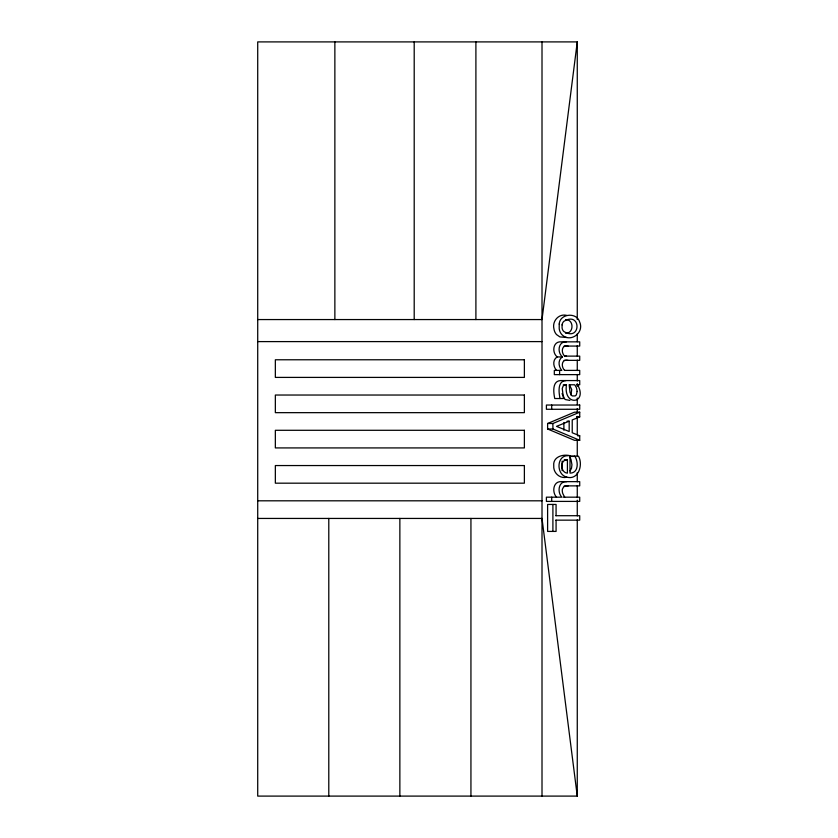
<?xml version="1.0" encoding="UTF-8"?>
<svg xmlns="http://www.w3.org/2000/svg" width="838" height="838" viewBox="0 0 838 838"><rect width="100%" height="100%" fill="white"/><g stroke="black" fill="none" stroke-linecap="round" stroke-linejoin="round"><path stroke-width="1.26" d="M577.267 519.822L577.267 796.1L257.716 796.1L257.716 41.9L577.267 41.9L542.008 319.561L257.716 319.561M570.992 395.002L571.705 389.534L569.484 384.778M570.091 470.925L571.485 468.295L571.945 464.818L571.045 459.664L569.515 456.176L578.492 456.176C583.646 465.394 577.843 481.724 565.367 476.623C556.107 473.061 556.882 455.128 568.174 455.704M566.478 341.841C558.108 341.097 556.966 352.662 562.518 356.925L557.228 356.925C552.347 359.607 553.122 366.793 556.547 370.396M562.518 356.925C557.637 359.607 558.412 366.793 561.837 370.396L554.316 370.396L554.316 374.628L579.718 374.628L579.718 370.396L564.414 370.396M547.612 423.504L574.428 412.202L579.718 412.202L579.718 416.905L572.228 419.943L572.228 432.754L579.718 435.802L579.718 440.296L574.428 440.296L547.612 428.993L547.612 423.504L552.902 423.504L579.718 412.202M569.18 421.189L556.537 426.364L569.18 431.518L569.18 421.189L567.064 421.189M567.42 459.821C559.575 459.538 560.297 472.726 567.42 473.124L567.42 459.821L564.246 459.821M565.493 333.157C574.124 333.901 574.166 318.964 565.503 319.728M569.913 400.428L565.042 399.485L562.047 393.682M565.839 384.778L563.272 385.773L562.235 388.476L563.471 398.532L554.746 398.532C553.541 392.666 551.917 380.934 560.674 380.567L579.718 380.567L579.718 384.778L576.544 384.778M565.964 380.567C557.207 380.934 558.831 392.666 560.035 398.532M566.844 477.22C559.868 479.001 553.143 472.821 553.75 465.792C552.724 456.804 562.895 453.871 570.008 455.704L570.008 473.124C578.754 473.156 578.44 461.508 574.805 456.176M566.708 337.494L559.899 336.907L556.547 334.582A10.025 8.024 -90 0 1 553.928 328.831C551.991 321.174 558.82 313.276 566.781 315.402M566.666 481.641C558.338 481.075 557.081 492.283 561.837 497.175L546.407 497.175L546.407 501.407L579.718 501.407L579.718 497.175L563.167 497.175M568.269 485.872L563.765 486.679L562.361 489.214A7.217 5.772 -90 0 0 562.947 493.896L564.697 497.175M568.08 346.073C561.313 344.428 560.926 352.871 564.749 356.202L566.478 356.119M568.08 360.35C561.366 358.706 560.905 367.034 564.697 370.396M257.716 341.6L542.008 341.6M564.089 346.073L579.718 346.073L579.718 341.841L561.198 341.841C552.818 341.097 551.676 352.662 557.228 356.925M564.802 356.119L579.718 356.119L579.718 360.35L564.089 360.35M563.304 384.778L566.478 384.778C563.042 407.069 588.224 403.759 577.581 384.778M576.544 416.905L579.718 416.905M547.612 428.993L552.902 428.993L579.718 440.296M577.602 435.802L579.718 435.802M569.515 456.417L574.805 456.417M564.246 485.872L579.718 485.872L579.718 481.641L561.376 481.641C553.049 481.075 551.792 492.283 556.547 497.175M257.716 500.81L542.008 500.81M555.762 515.705L579.718 515.705L579.718 520.157L555.762 520.157M257.716 518.439L542.008 518.439L577.267 796.1M577.267 41.9L577.267 319.488M577.267 333.891L577.267 341.747M577.267 345.675L577.267 356.15M577.267 360.078L577.267 370.553M577.267 374.481L577.267 381.028M577.267 383.647L577.267 386.266M577.267 398.05L577.267 404.597M577.267 408.525L577.267 412.453M577.267 416.381L577.267 434.713M577.267 439.95L577.267 455.663M577.267 472.684L577.267 481.85M577.267 485.778L577.267 497.563M577.267 500.181L577.267 515.894M563.89 422.478L563.89 430.229M562.13 461.026L562.13 470.705M559.606 370.396L559.606 374.628M556.076 515.705L556.076 504.445L547.612 504.445L547.612 531.418L556.076 531.418L556.076 520.157M552.902 423.504L552.902 428.993M552.902 504.445L552.902 531.418M551.697 405.037L551.697 409.279M551.697 497.175L551.697 501.407M542.008 41.9L542.008 796.1M475.9 41.9L475.9 319.561M470.935 518.439L470.935 796.1M414.202 41.9L414.202 319.561M399.862 518.439L399.862 796.1M334.865 41.9L334.865 319.561M328.789 518.439L328.789 796.1M559.218 324.002L559.218 328.831A10.025 8.024 -90 0 0 561.837 334.582C570.217 343.339 584.715 332.707 579.592 321.834C576.68 311.977 559.889 313.538 559.218 324.002M562.078 324.872L562.078 327.983A5.73 4.588 -90 0 0 563.859 331.523C581.321 342.155 581.394 310.709 563.859 321.352A5.688 4.557 -90 0 0 562.078 324.872M577.162 391.44L576.282 395.002L575.182 395.913L572.302 395.945L571.286 395.117L570.008 392.32L569.18 384.778L574.763 384.778L576.471 387.816L577.162 391.44M524.379 359.774L275.346 359.774L275.346 377.404L524.379 377.404L524.379 359.774M524.379 395.033L275.346 395.033L275.346 412.663L524.379 412.663L524.379 395.033M579.718 405.037L546.407 405.037L546.407 409.279L579.718 409.279L579.718 405.037M524.379 430.292L275.346 430.292L275.346 447.921L524.379 447.921L524.379 430.292M524.379 465.551L275.346 465.551L275.346 483.18L524.379 483.18L524.379 465.551"/></g></svg>
